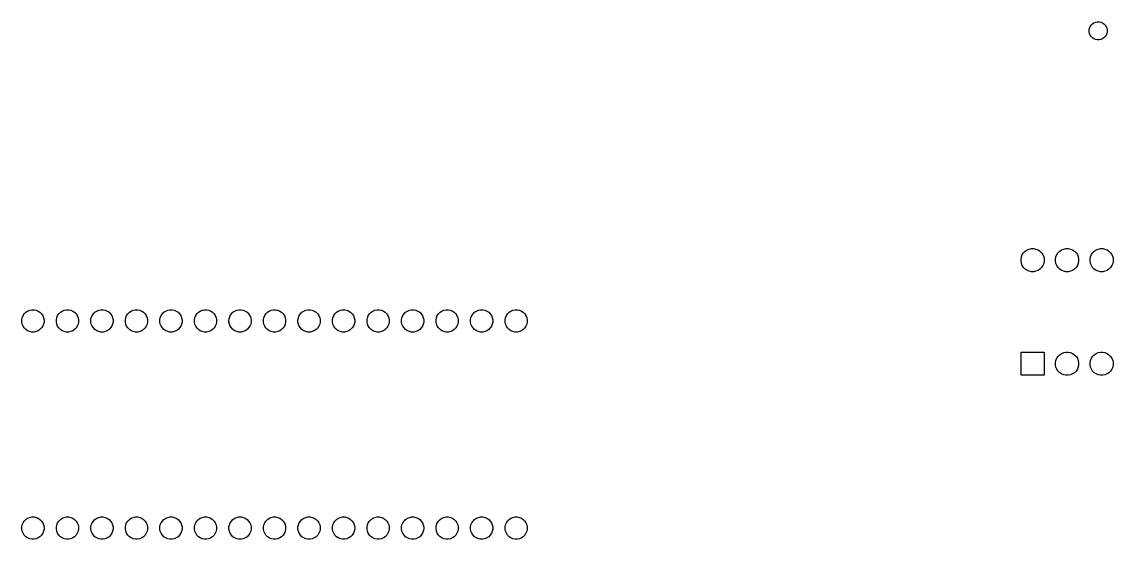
# Model space of a CAD drawing. Extents: x 2.7 to 15.4, y -7 to -2.
# Drawn here: x 2.718 to 5.88, y -6.512 to -5.014 of the extents above; entities that cross this region are included whole.
import ezdxf

# ---------------------------------------------------------------- set-up
doc = ezdxf.new("R2010")
doc.units = 0
doc.header["$MEASUREMENT"] = 0
doc.layers.add('BLACK', color=7, linetype='CONTINUOUS')

msp = doc.modelspace()

# ---------------------------------------------------------------- linework, layer by layer
at = {"layer": 'BLACK', "linetype": 'CONTINUOUS'}
for p, q in [((5.81287, -5.02758), (5.81574, -5.02329)), ((5.81574, -5.02329), (5.81939, -5.01964)), ((5.81939, -5.01964), (5.82369, -5.01677)), ((5.82369, -5.01677), (5.82846, -5.01479)), ((5.82846, -5.01479), (5.83352, -5.01379)), ((5.83352, -5.01379), (5.83868, -5.01379)), ((5.83868, -5.01379), (5.84375, -5.01479)), ((5.84375, -5.01479), (5.84852, -5.01677)), ((5.84852, -5.01677), (5.85281, -5.01964)), ((5.85281, -5.01964), (5.85646, -5.02329)), ((5.85646, -5.02329), (5.85933, -5.02758)), ((5.80989, -5.03742), (5.8109, -5.03235)), ((5.80989, -5.04258), (5.80989, -5.03742)), ((5.8109, -5.04765), (5.80989, -5.04258)), ((5.8109, -5.03235), (5.81287, -5.02758)), ((5.81287, -5.05242), (5.8109, -5.04765)), ((5.81574, -5.05671), (5.81287, -5.05242)), ((5.81939, -5.06036), (5.81574, -5.05671)), ((5.85646, -5.05671), (5.85281, -5.06036)), ((5.85933, -5.05242), (5.85646, -5.05671)), ((5.85933, -5.02758), (5.86131, -5.03235)), ((5.86131, -5.04765), (5.85933, -5.05242)), ((5.86131, -5.03235), (5.86231, -5.03742)), ((5.86231, -5.04258), (5.86131, -5.04765)), ((5.86231, -5.03742), (5.86231, -5.04258)), ((5.82369, -5.06323), (5.81939, -5.06036)), ((5.82846, -5.06521), (5.82369, -5.06323)), ((5.83352, -5.06621), (5.82846, -5.06521)), ((5.83868, -5.06621), (5.83352, -5.06621)), ((5.84375, -5.06521), (5.83868, -5.06621)), ((5.84852, -5.06323), (5.84375, -5.06521)), ((5.85281, -5.06036), (5.84852, -5.06323)), ((5.61379, -5.69423), (5.61632, -5.68813)), ((5.61632, -5.68813), (5.61998, -5.68265)), ((5.61998, -5.68265), (5.62465, -5.67798)), ((5.62465, -5.67798), (5.63013, -5.67432)), ((5.63013, -5.67432), (5.63623, -5.67179)), ((5.63623, -5.67179), (5.6427, -5.6705)), ((5.6427, -5.6705), (5.6493, -5.6705)), ((5.6493, -5.6705), (5.65577, -5.67179)), ((5.65577, -5.67179), (5.66187, -5.67432)), ((5.66187, -5.67432), (5.66735, -5.67798)), ((5.66735, -5.67798), (5.67202, -5.68265)), ((5.67202, -5.68265), (5.67568, -5.68813)), ((5.67568, -5.68813), (5.67821, -5.69423)), ((5.71379, -5.69423), (5.71632, -5.68813)), ((5.71632, -5.68813), (5.71998, -5.68265)), ((5.71998, -5.68265), (5.72465, -5.67798)), ((5.72465, -5.67798), (5.73013, -5.67432)), ((5.73013, -5.67432), (5.73623, -5.67179)), ((5.73623, -5.67179), (5.7427, -5.6705)), ((5.7427, -5.6705), (5.7493, -5.6705)), ((5.7493, -5.6705), (5.75577, -5.67179)), ((5.75577, -5.67179), (5.76187, -5.67432)), ((5.76187, -5.67432), (5.76735, -5.67798)), ((5.76735, -5.67798), (5.77202, -5.68265)), ((5.77202, -5.68265), (5.77568, -5.68813)), ((5.77568, -5.68813), (5.77821, -5.69423)), ((5.81379, -5.69423), (5.81632, -5.68813)), ((5.81632, -5.68813), (5.81998, -5.68265)), ((5.81998, -5.68265), (5.82465, -5.67798)), ((5.82465, -5.67798), (5.83013, -5.67432)), ((5.83013, -5.67432), (5.83623, -5.67179)), ((5.83623, -5.67179), (5.8427, -5.6705)), ((5.8427, -5.6705), (5.8493, -5.6705)), ((5.8493, -5.6705), (5.85577, -5.67179)), ((5.85577, -5.67179), (5.86187, -5.67432)), ((5.86187, -5.67432), (5.86735, -5.67798)), ((5.86735, -5.67798), (5.87202, -5.68265)), ((5.87202, -5.68265), (5.87568, -5.68813)), ((5.87568, -5.68813), (5.87821, -5.69423)), ((5.6125, -5.7007), (5.61379, -5.69423)), ((5.6125, -5.7073), (5.6125, -5.7007)), ((5.61379, -5.71377), (5.6125, -5.7073)), ((5.61632, -5.71987), (5.61379, -5.71377)), ((5.61998, -5.72535), (5.61632, -5.71987)), ((5.67568, -5.71987), (5.67202, -5.72535)), ((5.67821, -5.71377), (5.67568, -5.71987)), ((5.67821, -5.69423), (5.6795, -5.7007)), ((5.6795, -5.7073), (5.67821, -5.71377)), ((5.6795, -5.7007), (5.6795, -5.7073)), ((5.7125, -5.7007), (5.71379, -5.69423)), ((5.7125, -5.7073), (5.7125, -5.7007)), ((5.71379, -5.71377), (5.7125, -5.7073)), ((5.71632, -5.71987), (5.71379, -5.71377)), ((5.71998, -5.72535), (5.71632, -5.71987)), ((5.77568, -5.71987), (5.77202, -5.72535)), ((5.77821, -5.71377), (5.77568, -5.71987)), ((5.77821, -5.69423), (5.7795, -5.7007)), ((5.7795, -5.7073), (5.77821, -5.71377)), ((5.7795, -5.7007), (5.7795, -5.7073)), ((5.8125, -5.7007), (5.81379, -5.69423)), ((5.8125, -5.7073), (5.8125, -5.7007)), ((5.81379, -5.71377), (5.8125, -5.7073)), ((5.81632, -5.71987), (5.81379, -5.71377)), ((5.81998, -5.72535), (5.81632, -5.71987)), ((5.87568, -5.71987), (5.87202, -5.72535)), ((5.87821, -5.71377), (5.87568, -5.71987)), ((5.87821, -5.69423), (5.8795, -5.7007)), ((5.8795, -5.7073), (5.87821, -5.71377)), ((5.8795, -5.7007), (5.8795, -5.7073)), ((5.62465, -5.73002), (5.61998, -5.72535)), ((5.63013, -5.73368), (5.62465, -5.73002)), ((5.63623, -5.73621), (5.63013, -5.73368)), ((5.6427, -5.7375), (5.63623, -5.73621)), ((5.6493, -5.7375), (5.6427, -5.7375)), ((5.65577, -5.73621), (5.6493, -5.7375)), ((5.66187, -5.73368), (5.65577, -5.73621)), ((5.66735, -5.73002), (5.66187, -5.73368)), ((5.67202, -5.72535), (5.66735, -5.73002)), ((5.72465, -5.73002), (5.71998, -5.72535)), ((5.73013, -5.73368), (5.72465, -5.73002)), ((5.73623, -5.73621), (5.73013, -5.73368)), ((5.7427, -5.7375), (5.73623, -5.73621)), ((5.7493, -5.7375), (5.7427, -5.7375)), ((5.75577, -5.73621), (5.7493, -5.7375)), ((5.76187, -5.73368), (5.75577, -5.73621)), ((5.76735, -5.73002), (5.76187, -5.73368)), ((5.77202, -5.72535), (5.76735, -5.73002)), ((5.82465, -5.73002), (5.81998, -5.72535)), ((5.83013, -5.73368), (5.82465, -5.73002)), ((5.83623, -5.73621), (5.83013, -5.73368)), ((5.8427, -5.7375), (5.83623, -5.73621)), ((5.8493, -5.7375), (5.8427, -5.7375)), ((5.85577, -5.73621), (5.8493, -5.7375)), ((5.86187, -5.73368), (5.85577, -5.73621)), ((5.86735, -5.73002), (5.86187, -5.73368)), ((5.87202, -5.72535), (5.86735, -5.73002)), ((2.74063, -5.84912), (2.74684, -5.84788)), ((2.74684, -5.84788), (2.75316, -5.84788)), ((2.75316, -5.84788), (2.75937, -5.84912)), ((2.84063, -5.84912), (2.84684, -5.84788)), ((2.84684, -5.84788), (2.85316, -5.84788)), ((2.85316, -5.84788), (2.85937, -5.84912)), ((2.94063, -5.84912), (2.94684, -5.84788)), ((2.94684, -5.84788), (2.95316, -5.84788)), ((2.95316, -5.84788), (2.95937, -5.84912)), ((3.04063, -5.84912), (3.04684, -5.84788)), ((3.04684, -5.84788), (3.05316, -5.84788)), ((3.05316, -5.84788), (3.05937, -5.84912)), ((3.14063, -5.84912), (3.14684, -5.84788)), ((3.14684, -5.84788), (3.15316, -5.84788)), ((3.15316, -5.84788), (3.15937, -5.84912)), ((3.24063, -5.84912), (3.24684, -5.84788)), ((3.24684, -5.84788), (3.25316, -5.84788)), ((3.25316, -5.84788), (3.25937, -5.84912)), ((3.34063, -5.84912), (3.34684, -5.84788)), ((3.34684, -5.84788), (3.35316, -5.84788)), ((3.35316, -5.84788), (3.35937, -5.84912)), ((3.44063, -5.84912), (3.44684, -5.84788)), ((3.44684, -5.84788), (3.45316, -5.84788)), ((3.45316, -5.84788), (3.45937, -5.84912)), ((3.54063, -5.84912), (3.54684, -5.84788)), ((3.54684, -5.84788), (3.55316, -5.84788)), ((3.55316, -5.84788), (3.55937, -5.84912)), ((3.64063, -5.84912), (3.64684, -5.84788)), ((3.64684, -5.84788), (3.65316, -5.84788)), ((3.65316, -5.84788), (3.65937, -5.84912)), ((3.74063, -5.84912), (3.74684, -5.84788)), ((3.74684, -5.84788), (3.75316, -5.84788)), ((3.75316, -5.84788), (3.75937, -5.84912)), ((3.84063, -5.84912), (3.84684, -5.84788)), ((3.84684, -5.84788), (3.85316, -5.84788)), ((3.85316, -5.84788), (3.85937, -5.84912)), ((3.94063, -5.84912), (3.94684, -5.84788)), ((3.94684, -5.84788), (3.95316, -5.84788)), ((3.95316, -5.84788), (3.95937, -5.84912)), ((4.04063, -5.84912), (4.04684, -5.84788)), ((4.04684, -5.84788), (4.05316, -5.84788)), ((4.05316, -5.84788), (4.05937, -5.84912)), ((4.14063, -5.84912), (4.14684, -5.84788)), ((4.14684, -5.84788), (4.15316, -5.84788)), ((4.15316, -5.84788), (4.15937, -5.84912)), ((2.71788, -5.87684), (2.71912, -5.87063)), ((2.71788, -5.88316), (2.71788, -5.87684)), ((2.71912, -5.87063), (2.72154, -5.86479)), ((2.72154, -5.86479), (2.72505, -5.85953)), ((2.72505, -5.85953), (2.72953, -5.85505)), ((2.72953, -5.85505), (2.73479, -5.85154)), ((2.73479, -5.85154), (2.74063, -5.84912)), ((2.75937, -5.84912), (2.76521, -5.85154)), ((2.76521, -5.85154), (2.77047, -5.85505)), ((2.77047, -5.85505), (2.77495, -5.85953)), ((2.77495, -5.85953), (2.77846, -5.86479)), ((2.77846, -5.86479), (2.78088, -5.87063)), ((2.78088, -5.87063), (2.78212, -5.87684)), ((2.78212, -5.87684), (2.78212, -5.88316)), ((2.81788, -5.87684), (2.81912, -5.87063)), ((2.81788, -5.88316), (2.81788, -5.87684)), ((2.81912, -5.87063), (2.82154, -5.86479)), ((2.82154, -5.86479), (2.82505, -5.85953)), ((2.82505, -5.85953), (2.82953, -5.85505)), ((2.82953, -5.85505), (2.83479, -5.85154)), ((2.83479, -5.85154), (2.84063, -5.84912)), ((2.85937, -5.84912), (2.86521, -5.85154)), ((2.86521, -5.85154), (2.87047, -5.85505)), ((2.87047, -5.85505), (2.87495, -5.85953)), ((2.87495, -5.85953), (2.87846, -5.86479)), ((2.87846, -5.86479), (2.88088, -5.87063)), ((2.88088, -5.87063), (2.88212, -5.87684)), ((2.88212, -5.87684), (2.88212, -5.88316)), ((2.91788, -5.87684), (2.91912, -5.87063)), ((2.91788, -5.88316), (2.91788, -5.87684)), ((2.91912, -5.87063), (2.92154, -5.86479)), ((2.92154, -5.86479), (2.92505, -5.85953)), ((2.92505, -5.85953), (2.92953, -5.85505)), ((2.92953, -5.85505), (2.93479, -5.85154)), ((2.93479, -5.85154), (2.94063, -5.84912)), ((2.95937, -5.84912), (2.96521, -5.85154)), ((2.96521, -5.85154), (2.97047, -5.85505)), ((2.97047, -5.85505), (2.97495, -5.85953)), ((2.97495, -5.85953), (2.97846, -5.86479)), ((2.97846, -5.86479), (2.98088, -5.87063)), ((2.98088, -5.87063), (2.98212, -5.87684)), ((2.98212, -5.87684), (2.98212, -5.88316)), ((3.01788, -5.87684), (3.01912, -5.87063)), ((3.01788, -5.88316), (3.01788, -5.87684)), ((3.01912, -5.87063), (3.02154, -5.86479)), ((3.02154, -5.86479), (3.02505, -5.85953)), ((3.02505, -5.85953), (3.02953, -5.85505)), ((3.02953, -5.85505), (3.03479, -5.85154)), ((3.03479, -5.85154), (3.04063, -5.84912)), ((3.05937, -5.84912), (3.06521, -5.85154)), ((3.06521, -5.85154), (3.07047, -5.85505)), ((3.07047, -5.85505), (3.07495, -5.85953)), ((3.07495, -5.85953), (3.07846, -5.86479)), ((3.07846, -5.86479), (3.08088, -5.87063)), ((3.08088, -5.87063), (3.08212, -5.87684)), ((3.08212, -5.87684), (3.08212, -5.88316)), ((3.11788, -5.87684), (3.11912, -5.87063)), ((3.11788, -5.88316), (3.11788, -5.87684)), ((3.11912, -5.87063), (3.12154, -5.86479)), ((3.12154, -5.86479), (3.12505, -5.85953)), ((3.12505, -5.85953), (3.12953, -5.85505)), ((3.12953, -5.85505), (3.13479, -5.85154)), ((3.13479, -5.85154), (3.14063, -5.84912)), ((3.15937, -5.84912), (3.16521, -5.85154)), ((3.16521, -5.85154), (3.17047, -5.85505)), ((3.17047, -5.85505), (3.17495, -5.85953)), ((3.17495, -5.85953), (3.17846, -5.86479)), ((3.17846, -5.86479), (3.18088, -5.87063)), ((3.18088, -5.87063), (3.18212, -5.87684)), ((3.18212, -5.87684), (3.18212, -5.88316)), ((3.21788, -5.87684), (3.21912, -5.87063)), ((3.21788, -5.88316), (3.21788, -5.87684)), ((3.21912, -5.87063), (3.22154, -5.86479)), ((3.22154, -5.86479), (3.22505, -5.85953)), ((3.22505, -5.85953), (3.22953, -5.85505)), ((3.22953, -5.85505), (3.23479, -5.85154)), ((3.23479, -5.85154), (3.24063, -5.84912)), ((3.25937, -5.84912), (3.26521, -5.85154)), ((3.26521, -5.85154), (3.27047, -5.85505)), ((3.27047, -5.85505), (3.27495, -5.85953)), ((3.27495, -5.85953), (3.27846, -5.86479)), ((3.27846, -5.86479), (3.28088, -5.87063)), ((3.28088, -5.87063), (3.28212, -5.87684)), ((3.28212, -5.87684), (3.28212, -5.88316)), ((3.31788, -5.87684), (3.31912, -5.87063)), ((3.31788, -5.88316), (3.31788, -5.87684)), ((3.31912, -5.87063), (3.32154, -5.86479)), ((3.32154, -5.86479), (3.32505, -5.85953)), ((3.32505, -5.85953), (3.32953, -5.85505)), ((3.32953, -5.85505), (3.33479, -5.85154)), ((3.33479, -5.85154), (3.34063, -5.84912)), ((3.35937, -5.84912), (3.36521, -5.85154)), ((3.36521, -5.85154), (3.37047, -5.85505)), ((3.37047, -5.85505), (3.37495, -5.85953)), ((3.37495, -5.85953), (3.37846, -5.86479)), ((3.37846, -5.86479), (3.38088, -5.87063)), ((3.38088, -5.87063), (3.38212, -5.87684)), ((3.38212, -5.87684), (3.38212, -5.88316)), ((3.41788, -5.87684), (3.41912, -5.87063)), ((3.41788, -5.88316), (3.41788, -5.87684)), ((3.41912, -5.87063), (3.42154, -5.86479)), ((3.42154, -5.86479), (3.42505, -5.85953)), ((3.42505, -5.85953), (3.42953, -5.85505)), ((3.42953, -5.85505), (3.43479, -5.85154)), ((3.43479, -5.85154), (3.44063, -5.84912)), ((3.45937, -5.84912), (3.46521, -5.85154)), ((3.46521, -5.85154), (3.47047, -5.85505)), ((3.47047, -5.85505), (3.47495, -5.85953)), ((3.47495, -5.85953), (3.47846, -5.86479)), ((3.47846, -5.86479), (3.48088, -5.87063)), ((3.48088, -5.87063), (3.48212, -5.87684)), ((3.48212, -5.87684), (3.48212, -5.88316)), ((3.51788, -5.87684), (3.51912, -5.87063)), ((3.51788, -5.88316), (3.51788, -5.87684)), ((3.51912, -5.87063), (3.52154, -5.86479)), ((3.52154, -5.86479), (3.52505, -5.85953)), ((3.52505, -5.85953), (3.52953, -5.85505)), ((3.52953, -5.85505), (3.53479, -5.85154)), ((3.53479, -5.85154), (3.54063, -5.84912)), ((3.55937, -5.84912), (3.56521, -5.85154)), ((3.56521, -5.85154), (3.57047, -5.85505)), ((3.57047, -5.85505), (3.57495, -5.85953)), ((3.57495, -5.85953), (3.57846, -5.86479)), ((3.57846, -5.86479), (3.58088, -5.87063)), ((3.58088, -5.87063), (3.58212, -5.87684)), ((3.58212, -5.87684), (3.58212, -5.88316)), ((3.61788, -5.87684), (3.61912, -5.87063)), ((3.61788, -5.88316), (3.61788, -5.87684)), ((3.61912, -5.87063), (3.62154, -5.86479)), ((3.62154, -5.86479), (3.62505, -5.85953)), ((3.62505, -5.85953), (3.62953, -5.85505)), ((3.62953, -5.85505), (3.63479, -5.85154)), ((3.63479, -5.85154), (3.64063, -5.84912)), ((3.65937, -5.84912), (3.66521, -5.85154)), ((3.66521, -5.85154), (3.67047, -5.85505)), ((3.67047, -5.85505), (3.67495, -5.85953)), ((3.67495, -5.85953), (3.67846, -5.86479)), ((3.67846, -5.86479), (3.68088, -5.87063)), ((3.68088, -5.87063), (3.68212, -5.87684)), ((3.68212, -5.87684), (3.68212, -5.88316)), ((3.71788, -5.87684), (3.71912, -5.87063)), ((3.71788, -5.88316), (3.71788, -5.87684)), ((3.71912, -5.87063), (3.72154, -5.86479)), ((3.72154, -5.86479), (3.72505, -5.85953)), ((3.72505, -5.85953), (3.72953, -5.85505)), ((3.72953, -5.85505), (3.73479, -5.85154)), ((3.73479, -5.85154), (3.74063, -5.84912)), ((3.75937, -5.84912), (3.76521, -5.85154)), ((3.76521, -5.85154), (3.77047, -5.85505)), ((3.77047, -5.85505), (3.77495, -5.85953)), ((3.77495, -5.85953), (3.77846, -5.86479)), ((3.77846, -5.86479), (3.78088, -5.87063)), ((3.78088, -5.87063), (3.78212, -5.87684)), ((3.78212, -5.87684), (3.78212, -5.88316)), ((3.81788, -5.87684), (3.81912, -5.87063)), ((3.81788, -5.88316), (3.81788, -5.87684)), ((3.81912, -5.87063), (3.82154, -5.86479)), ((3.82154, -5.86479), (3.82505, -5.85953)), ((3.82505, -5.85953), (3.82953, -5.85505)), ((3.82953, -5.85505), (3.83479, -5.85154)), ((3.83479, -5.85154), (3.84063, -5.84912)), ((3.85937, -5.84912), (3.86521, -5.85154)), ((3.86521, -5.85154), (3.87047, -5.85505)), ((3.87047, -5.85505), (3.87495, -5.85953)), ((3.87495, -5.85953), (3.87846, -5.86479)), ((3.87846, -5.86479), (3.88088, -5.87063)), ((3.88088, -5.87063), (3.88212, -5.87684)), ((3.88212, -5.87684), (3.88212, -5.88316)), ((3.91788, -5.87684), (3.91912, -5.87063)), ((3.91788, -5.88316), (3.91788, -5.87684)), ((3.91912, -5.87063), (3.92154, -5.86479)), ((3.92154, -5.86479), (3.92505, -5.85953)), ((3.92505, -5.85953), (3.92953, -5.85505)), ((3.92953, -5.85505), (3.93479, -5.85154)), ((3.93479, -5.85154), (3.94063, -5.84912)), ((3.95937, -5.84912), (3.96521, -5.85154)), ((3.96521, -5.85154), (3.97047, -5.85505)), ((3.97047, -5.85505), (3.97495, -5.85953)), ((3.97495, -5.85953), (3.97846, -5.86479)), ((3.97846, -5.86479), (3.98088, -5.87063)), ((3.98088, -5.87063), (3.98212, -5.87684)), ((3.98212, -5.87684), (3.98212, -5.88316)), ((4.01788, -5.87684), (4.01912, -5.87063)), ((4.01788, -5.88316), (4.01788, -5.87684)), ((4.01912, -5.87063), (4.02154, -5.86479)), ((4.02154, -5.86479), (4.02505, -5.85953)), ((4.02505, -5.85953), (4.02953, -5.85505)), ((4.02953, -5.85505), (4.03479, -5.85154)), ((4.03479, -5.85154), (4.04063, -5.84912)), ((4.05937, -5.84912), (4.06521, -5.85154)), ((4.06521, -5.85154), (4.07047, -5.85505)), ((4.07047, -5.85505), (4.07495, -5.85953)), ((4.07495, -5.85953), (4.07846, -5.86479)), ((4.07846, -5.86479), (4.08088, -5.87063)), ((4.08088, -5.87063), (4.08212, -5.87684)), ((4.08212, -5.87684), (4.08212, -5.88316)), ((4.11788, -5.87684), (4.11912, -5.87063)), ((4.11788, -5.88316), (4.11788, -5.87684)), ((4.11912, -5.87063), (4.12154, -5.86479)), ((4.12154, -5.86479), (4.12505, -5.85953)), ((4.12505, -5.85953), (4.12953, -5.85505)), ((4.12953, -5.85505), (4.13479, -5.85154)), ((4.13479, -5.85154), (4.14063, -5.84912)), ((4.15937, -5.84912), (4.16521, -5.85154)), ((4.16521, -5.85154), (4.17047, -5.85505)), ((4.17047, -5.85505), (4.17495, -5.85953)), ((4.17495, -5.85953), (4.17846, -5.86479)), ((4.17846, -5.86479), (4.18088, -5.87063)), ((4.18088, -5.87063), (4.18212, -5.87684)), ((4.18212, -5.87684), (4.18212, -5.88316)), ((2.71912, -5.88937), (2.71788, -5.88316)), ((2.72154, -5.89521), (2.71912, -5.88937)), ((2.72505, -5.90047), (2.72154, -5.89521)), ((2.72953, -5.90495), (2.72505, -5.90047)), ((2.73479, -5.90846), (2.72953, -5.90495)), ((2.74063, -5.91088), (2.73479, -5.90846)), ((2.74684, -5.91212), (2.74063, -5.91088)), ((2.75316, -5.91212), (2.74684, -5.91212)), ((2.75937, -5.91088), (2.75316, -5.91212)), ((2.76521, -5.90846), (2.75937, -5.91088)), ((2.77047, -5.90495), (2.76521, -5.90846)), ((2.77495, -5.90047), (2.77047, -5.90495)), ((2.77846, -5.89521), (2.77495, -5.90047)), ((2.78088, -5.88937), (2.77846, -5.89521)), ((2.78212, -5.88316), (2.78088, -5.88937)), ((2.81912, -5.88937), (2.81788, -5.88316)), ((2.82154, -5.89521), (2.81912, -5.88937)), ((2.82505, -5.90047), (2.82154, -5.89521)), ((2.82953, -5.90495), (2.82505, -5.90047)), ((2.83479, -5.90846), (2.82953, -5.90495)), ((2.84063, -5.91088), (2.83479, -5.90846)), ((2.84684, -5.91212), (2.84063, -5.91088)), ((2.85316, -5.91212), (2.84684, -5.91212)), ((2.85937, -5.91088), (2.85316, -5.91212)), ((2.86521, -5.90846), (2.85937, -5.91088)), ((2.87047, -5.90495), (2.86521, -5.90846)), ((2.87495, -5.90047), (2.87047, -5.90495)), ((2.87846, -5.89521), (2.87495, -5.90047)), ((2.88088, -5.88937), (2.87846, -5.89521)), ((2.88212, -5.88316), (2.88088, -5.88937)), ((2.91912, -5.88937), (2.91788, -5.88316)), ((2.92154, -5.89521), (2.91912, -5.88937)), ((2.92505, -5.90047), (2.92154, -5.89521)), ((2.92953, -5.90495), (2.92505, -5.90047)), ((2.93479, -5.90846), (2.92953, -5.90495)), ((2.94063, -5.91088), (2.93479, -5.90846)), ((2.94684, -5.91212), (2.94063, -5.91088)), ((2.95316, -5.91212), (2.94684, -5.91212)), ((2.95937, -5.91088), (2.95316, -5.91212)), ((2.96521, -5.90846), (2.95937, -5.91088)), ((2.97047, -5.90495), (2.96521, -5.90846)), ((2.97495, -5.90047), (2.97047, -5.90495)), ((2.97846, -5.89521), (2.97495, -5.90047)), ((2.98088, -5.88937), (2.97846, -5.89521)), ((2.98212, -5.88316), (2.98088, -5.88937)), ((3.01912, -5.88937), (3.01788, -5.88316)), ((3.02154, -5.89521), (3.01912, -5.88937)), ((3.02505, -5.90047), (3.02154, -5.89521)), ((3.02953, -5.90495), (3.02505, -5.90047)), ((3.03479, -5.90846), (3.02953, -5.90495)), ((3.04063, -5.91088), (3.03479, -5.90846)), ((3.04684, -5.91212), (3.04063, -5.91088)), ((3.05316, -5.91212), (3.04684, -5.91212)), ((3.05937, -5.91088), (3.05316, -5.91212)), ((3.06521, -5.90846), (3.05937, -5.91088)), ((3.07047, -5.90495), (3.06521, -5.90846)), ((3.07495, -5.90047), (3.07047, -5.90495)), ((3.07846, -5.89521), (3.07495, -5.90047)), ((3.08088, -5.88937), (3.07846, -5.89521)), ((3.08212, -5.88316), (3.08088, -5.88937)), ((3.11912, -5.88937), (3.11788, -5.88316)), ((3.12154, -5.89521), (3.11912, -5.88937)), ((3.12505, -5.90047), (3.12154, -5.89521)), ((3.12953, -5.90495), (3.12505, -5.90047)), ((3.13479, -5.90846), (3.12953, -5.90495)), ((3.14063, -5.91088), (3.13479, -5.90846)), ((3.14684, -5.91212), (3.14063, -5.91088)), ((3.15316, -5.91212), (3.14684, -5.91212)), ((3.15937, -5.91088), (3.15316, -5.91212)), ((3.16521, -5.90846), (3.15937, -5.91088)), ((3.17047, -5.90495), (3.16521, -5.90846)), ((3.17495, -5.90047), (3.17047, -5.90495)), ((3.17846, -5.89521), (3.17495, -5.90047)), ((3.18088, -5.88937), (3.17846, -5.89521)), ((3.18212, -5.88316), (3.18088, -5.88937)), ((3.21912, -5.88937), (3.21788, -5.88316)), ((3.22154, -5.89521), (3.21912, -5.88937)), ((3.22505, -5.90047), (3.22154, -5.89521)), ((3.22953, -5.90495), (3.22505, -5.90047)), ((3.23479, -5.90846), (3.22953, -5.90495)), ((3.24063, -5.91088), (3.23479, -5.90846)), ((3.24684, -5.91212), (3.24063, -5.91088)), ((3.25316, -5.91212), (3.24684, -5.91212)), ((3.25937, -5.91088), (3.25316, -5.91212)), ((3.26521, -5.90846), (3.25937, -5.91088)), ((3.27047, -5.90495), (3.26521, -5.90846)), ((3.27495, -5.90047), (3.27047, -5.90495)), ((3.27846, -5.89521), (3.27495, -5.90047)), ((3.28088, -5.88937), (3.27846, -5.89521)), ((3.28212, -5.88316), (3.28088, -5.88937)), ((3.31912, -5.88937), (3.31788, -5.88316)), ((3.32154, -5.89521), (3.31912, -5.88937)), ((3.32505, -5.90047), (3.32154, -5.89521)), ((3.32953, -5.90495), (3.32505, -5.90047)), ((3.33479, -5.90846), (3.32953, -5.90495)), ((3.34063, -5.91088), (3.33479, -5.90846)), ((3.34684, -5.91212), (3.34063, -5.91088)), ((3.35316, -5.91212), (3.34684, -5.91212)), ((3.35937, -5.91088), (3.35316, -5.91212)), ((3.36521, -5.90846), (3.35937, -5.91088)), ((3.37047, -5.90495), (3.36521, -5.90846)), ((3.37495, -5.90047), (3.37047, -5.90495)), ((3.37846, -5.89521), (3.37495, -5.90047)), ((3.38088, -5.88937), (3.37846, -5.89521)), ((3.38212, -5.88316), (3.38088, -5.88937)), ((3.41912, -5.88937), (3.41788, -5.88316)), ((3.42154, -5.89521), (3.41912, -5.88937)), ((3.42505, -5.90047), (3.42154, -5.89521)), ((3.42953, -5.90495), (3.42505, -5.90047)), ((3.43479, -5.90846), (3.42953, -5.90495)), ((3.44063, -5.91088), (3.43479, -5.90846)), ((3.44684, -5.91212), (3.44063, -5.91088)), ((3.45316, -5.91212), (3.44684, -5.91212)), ((3.45937, -5.91088), (3.45316, -5.91212)), ((3.46521, -5.90846), (3.45937, -5.91088)), ((3.47047, -5.90495), (3.46521, -5.90846)), ((3.47495, -5.90047), (3.47047, -5.90495)), ((3.47846, -5.89521), (3.47495, -5.90047)), ((3.48088, -5.88937), (3.47846, -5.89521)), ((3.48212, -5.88316), (3.48088, -5.88937)), ((3.51912, -5.88937), (3.51788, -5.88316)), ((3.52154, -5.89521), (3.51912, -5.88937)), ((3.52505, -5.90047), (3.52154, -5.89521)), ((3.52953, -5.90495), (3.52505, -5.90047)), ((3.53479, -5.90846), (3.52953, -5.90495)), ((3.54063, -5.91088), (3.53479, -5.90846)), ((3.54684, -5.91212), (3.54063, -5.91088)), ((3.55316, -5.91212), (3.54684, -5.91212)), ((3.55937, -5.91088), (3.55316, -5.91212)), ((3.56521, -5.90846), (3.55937, -5.91088)), ((3.57047, -5.90495), (3.56521, -5.90846)), ((3.57495, -5.90047), (3.57047, -5.90495)), ((3.57846, -5.89521), (3.57495, -5.90047)), ((3.58088, -5.88937), (3.57846, -5.89521)), ((3.58212, -5.88316), (3.58088, -5.88937)), ((3.61912, -5.88937), (3.61788, -5.88316)), ((3.62154, -5.89521), (3.61912, -5.88937)), ((3.62505, -5.90047), (3.62154, -5.89521)), ((3.62953, -5.90495), (3.62505, -5.90047)), ((3.63479, -5.90846), (3.62953, -5.90495)), ((3.64063, -5.91088), (3.63479, -5.90846)), ((3.64684, -5.91212), (3.64063, -5.91088)), ((3.65316, -5.91212), (3.64684, -5.91212)), ((3.65937, -5.91088), (3.65316, -5.91212)), ((3.66521, -5.90846), (3.65937, -5.91088)), ((3.67047, -5.90495), (3.66521, -5.90846)), ((3.67495, -5.90047), (3.67047, -5.90495)), ((3.67846, -5.89521), (3.67495, -5.90047)), ((3.68088, -5.88937), (3.67846, -5.89521)), ((3.68212, -5.88316), (3.68088, -5.88937)), ((3.71912, -5.88937), (3.71788, -5.88316)), ((3.72154, -5.89521), (3.71912, -5.88937)), ((3.72505, -5.90047), (3.72154, -5.89521)), ((3.72953, -5.90495), (3.72505, -5.90047)), ((3.73479, -5.90846), (3.72953, -5.90495)), ((3.74063, -5.91088), (3.73479, -5.90846)), ((3.74684, -5.91212), (3.74063, -5.91088)), ((3.75316, -5.91212), (3.74684, -5.91212)), ((3.75937, -5.91088), (3.75316, -5.91212)), ((3.76521, -5.90846), (3.75937, -5.91088)), ((3.77047, -5.90495), (3.76521, -5.90846)), ((3.77495, -5.90047), (3.77047, -5.90495)), ((3.77846, -5.89521), (3.77495, -5.90047)), ((3.78088, -5.88937), (3.77846, -5.89521)), ((3.78212, -5.88316), (3.78088, -5.88937)), ((3.81912, -5.88937), (3.81788, -5.88316)), ((3.82154, -5.89521), (3.81912, -5.88937)), ((3.82505, -5.90047), (3.82154, -5.89521)), ((3.82953, -5.90495), (3.82505, -5.90047)), ((3.83479, -5.90846), (3.82953, -5.90495)), ((3.84063, -5.91088), (3.83479, -5.90846)), ((3.84684, -5.91212), (3.84063, -5.91088)), ((3.85316, -5.91212), (3.84684, -5.91212)), ((3.85937, -5.91088), (3.85316, -5.91212)), ((3.86521, -5.90846), (3.85937, -5.91088)), ((3.87047, -5.90495), (3.86521, -5.90846)), ((3.87495, -5.90047), (3.87047, -5.90495)), ((3.87846, -5.89521), (3.87495, -5.90047)), ((3.88088, -5.88937), (3.87846, -5.89521)), ((3.88212, -5.88316), (3.88088, -5.88937)), ((3.91912, -5.88937), (3.91788, -5.88316)), ((3.92154, -5.89521), (3.91912, -5.88937)), ((3.92505, -5.90047), (3.92154, -5.89521)), ((3.92953, -5.90495), (3.92505, -5.90047)), ((3.93479, -5.90846), (3.92953, -5.90495)), ((3.94063, -5.91088), (3.93479, -5.90846)), ((3.94684, -5.91212), (3.94063, -5.91088)), ((3.95316, -5.91212), (3.94684, -5.91212)), ((3.95937, -5.91088), (3.95316, -5.91212)), ((3.96521, -5.90846), (3.95937, -5.91088)), ((3.97047, -5.90495), (3.96521, -5.90846)), ((3.97495, -5.90047), (3.97047, -5.90495)), ((3.97846, -5.89521), (3.97495, -5.90047)), ((3.98088, -5.88937), (3.97846, -5.89521)), ((3.98212, -5.88316), (3.98088, -5.88937)), ((4.01912, -5.88937), (4.01788, -5.88316)), ((4.02154, -5.89521), (4.01912, -5.88937)), ((4.02505, -5.90047), (4.02154, -5.89521)), ((4.02953, -5.90495), (4.02505, -5.90047)), ((4.03479, -5.90846), (4.02953, -5.90495)), ((4.04063, -5.91088), (4.03479, -5.90846)), ((4.04684, -5.91212), (4.04063, -5.91088)), ((4.05316, -5.91212), (4.04684, -5.91212)), ((4.05937, -5.91088), (4.05316, -5.91212)), ((4.06521, -5.90846), (4.05937, -5.91088)), ((4.07047, -5.90495), (4.06521, -5.90846)), ((4.07495, -5.90047), (4.07047, -5.90495)), ((4.07846, -5.89521), (4.07495, -5.90047)), ((4.08088, -5.88937), (4.07846, -5.89521)), ((4.08212, -5.88316), (4.08088, -5.88937)), ((4.11912, -5.88937), (4.11788, -5.88316)), ((4.12154, -5.89521), (4.11912, -5.88937)), ((4.12505, -5.90047), (4.12154, -5.89521)), ((4.12953, -5.90495), (4.12505, -5.90047)), ((4.13479, -5.90846), (4.12953, -5.90495)), ((4.14063, -5.91088), (4.13479, -5.90846)), ((4.14684, -5.91212), (4.14063, -5.91088)), ((4.15316, -5.91212), (4.14684, -5.91212)), ((4.15937, -5.91088), (4.15316, -5.91212)), ((4.16521, -5.90846), (4.15937, -5.91088)), ((4.17047, -5.90495), (4.16521, -5.90846)), ((4.17495, -5.90047), (4.17047, -5.90495)), ((4.17846, -5.89521), (4.17495, -5.90047)), ((4.18088, -5.88937), (4.17846, -5.89521)), ((4.18212, -5.88316), (4.18088, -5.88937)), ((5.6125, -6.0375), (5.6125, -5.9705)), ((5.6125, -5.9705), (5.6795, -5.9705)), ((5.6795, -5.9705), (5.6795, -6.0375)), ((5.72465, -5.97798), (5.73013, -5.97432)), ((5.73013, -5.97432), (5.73623, -5.97179)), ((5.73623, -5.97179), (5.7427, -5.9705)), ((5.7427, -5.9705), (5.7493, -5.9705)), ((5.7493, -5.9705), (5.75577, -5.97179)), ((5.75577, -5.97179), (5.76187, -5.97432)), ((5.76187, -5.97432), (5.76735, -5.97798)), ((5.82465, -5.97798), (5.83013, -5.97432)), ((5.83013, -5.97432), (5.83623, -5.97179)), ((5.83623, -5.97179), (5.8427, -5.9705)), ((5.8427, -5.9705), (5.8493, -5.9705)), ((5.8493, -5.9705), (5.85577, -5.97179)), ((5.85577, -5.97179), (5.86187, -5.97432)), ((5.86187, -5.97432), (5.86735, -5.97798)), ((5.7125, -6.0007), (5.71379, -5.99423)), ((5.7125, -6.0073), (5.7125, -6.0007)), ((5.71379, -5.99423), (5.71632, -5.98813)), ((5.71632, -5.98813), (5.71998, -5.98265)), ((5.71998, -5.98265), (5.72465, -5.97798)), ((5.76735, -5.97798), (5.77202, -5.98265)), ((5.77202, -5.98265), (5.77568, -5.98813)), ((5.77568, -5.98813), (5.77821, -5.99423)), ((5.77821, -5.99423), (5.7795, -6.0007)), ((5.7795, -6.0007), (5.7795, -6.0073)), ((5.8125, -6.0007), (5.81379, -5.99423)), ((5.8125, -6.0073), (5.8125, -6.0007)), ((5.81379, -5.99423), (5.81632, -5.98813)), ((5.81632, -5.98813), (5.81998, -5.98265)), ((5.81998, -5.98265), (5.82465, -5.97798)), ((5.86735, -5.97798), (5.87202, -5.98265)), ((5.87202, -5.98265), (5.87568, -5.98813)), ((5.87568, -5.98813), (5.87821, -5.99423)), ((5.87821, -5.99423), (5.8795, -6.0007)), ((5.8795, -6.0007), (5.8795, -6.0073)), ((5.6795, -6.0375), (5.6125, -6.0375)), ((5.71379, -6.01377), (5.7125, -6.0073)), ((5.71632, -6.01987), (5.71379, -6.01377)), ((5.71998, -6.02535), (5.71632, -6.01987)), ((5.72465, -6.03002), (5.71998, -6.02535)), ((5.73013, -6.03368), (5.72465, -6.03002)), ((5.73623, -6.03621), (5.73013, -6.03368)), ((5.7427, -6.0375), (5.73623, -6.03621)), ((5.7493, -6.0375), (5.7427, -6.0375)), ((5.75577, -6.03621), (5.7493, -6.0375)), ((5.76187, -6.03368), (5.75577, -6.03621)), ((5.76735, -6.03002), (5.76187, -6.03368)), ((5.77202, -6.02535), (5.76735, -6.03002)), ((5.77568, -6.01987), (5.77202, -6.02535)), ((5.77821, -6.01377), (5.77568, -6.01987)), ((5.7795, -6.0073), (5.77821, -6.01377)), ((5.81379, -6.01377), (5.8125, -6.0073)), ((5.81632, -6.01987), (5.81379, -6.01377)), ((5.81998, -6.02535), (5.81632, -6.01987)), ((5.82465, -6.03002), (5.81998, -6.02535)), ((5.83013, -6.03368), (5.82465, -6.03002)), ((5.83623, -6.03621), (5.83013, -6.03368)), ((5.8427, -6.0375), (5.83623, -6.03621)), ((5.8493, -6.0375), (5.8427, -6.0375)), ((5.85577, -6.03621), (5.8493, -6.0375)), ((5.86187, -6.03368), (5.85577, -6.03621)), ((5.86735, -6.03002), (5.86187, -6.03368)), ((5.87202, -6.02535), (5.86735, -6.03002)), ((5.87568, -6.01987), (5.87202, -6.02535)), ((5.87821, -6.01377), (5.87568, -6.01987)), ((5.8795, -6.0073), (5.87821, -6.01377)), ((2.73479, -6.45154), (2.74063, -6.44912)), ((2.74063, -6.44912), (2.74684, -6.44788)), ((2.74684, -6.44788), (2.75316, -6.44788)), ((2.75316, -6.44788), (2.75937, -6.44912)), ((2.75937, -6.44912), (2.76521, -6.45154)), ((2.83479, -6.45154), (2.84063, -6.44912)), ((2.84063, -6.44912), (2.84684, -6.44788)), ((2.84684, -6.44788), (2.85316, -6.44788)), ((2.85316, -6.44788), (2.85937, -6.44912)), ((2.85937, -6.44912), (2.86521, -6.45154)), ((2.93479, -6.45154), (2.94063, -6.44912)), ((2.94063, -6.44912), (2.94684, -6.44788)), ((2.94684, -6.44788), (2.95316, -6.44788)), ((2.95316, -6.44788), (2.95937, -6.44912)), ((2.95937, -6.44912), (2.96521, -6.45154)), ((3.03479, -6.45154), (3.04063, -6.44912)), ((3.04063, -6.44912), (3.04684, -6.44788)), ((3.04684, -6.44788), (3.05316, -6.44788)), ((3.05316, -6.44788), (3.05937, -6.44912)), ((3.05937, -6.44912), (3.06521, -6.45154)), ((3.13479, -6.45154), (3.14063, -6.44912)), ((3.14063, -6.44912), (3.14684, -6.44788)), ((3.14684, -6.44788), (3.15316, -6.44788)), ((3.15316, -6.44788), (3.15937, -6.44912)), ((3.15937, -6.44912), (3.16521, -6.45154)), ((3.23479, -6.45154), (3.24063, -6.44912)), ((3.24063, -6.44912), (3.24684, -6.44788)), ((3.24684, -6.44788), (3.25316, -6.44788)), ((3.25316, -6.44788), (3.25937, -6.44912)), ((3.25937, -6.44912), (3.26521, -6.45154)), ((3.33479, -6.45154), (3.34063, -6.44912)), ((3.34063, -6.44912), (3.34684, -6.44788)), ((3.34684, -6.44788), (3.35316, -6.44788)), ((3.35316, -6.44788), (3.35937, -6.44912)), ((3.35937, -6.44912), (3.36521, -6.45154)), ((3.43479, -6.45154), (3.44063, -6.44912)), ((3.44063, -6.44912), (3.44684, -6.44788)), ((3.44684, -6.44788), (3.45316, -6.44788)), ((3.45316, -6.44788), (3.45937, -6.44912)), ((3.45937, -6.44912), (3.46521, -6.45154)), ((3.53479, -6.45154), (3.54063, -6.44912)), ((3.54063, -6.44912), (3.54684, -6.44788)), ((3.54684, -6.44788), (3.55316, -6.44788)), ((3.55316, -6.44788), (3.55937, -6.44912)), ((3.55937, -6.44912), (3.56521, -6.45154)), ((3.63479, -6.45154), (3.64063, -6.44912)), ((3.64063, -6.44912), (3.64684, -6.44788)), ((3.64684, -6.44788), (3.65316, -6.44788)), ((3.65316, -6.44788), (3.65937, -6.44912)), ((3.65937, -6.44912), (3.66521, -6.45154)), ((3.73479, -6.45154), (3.74063, -6.44912)), ((3.74063, -6.44912), (3.74684, -6.44788)), ((3.74684, -6.44788), (3.75316, -6.44788)), ((3.75316, -6.44788), (3.75937, -6.44912)), ((3.75937, -6.44912), (3.76521, -6.45154)), ((3.83479, -6.45154), (3.84063, -6.44912)), ((3.84063, -6.44912), (3.84684, -6.44788)), ((3.84684, -6.44788), (3.85316, -6.44788)), ((3.85316, -6.44788), (3.85937, -6.44912)), ((3.85937, -6.44912), (3.86521, -6.45154)), ((3.93479, -6.45154), (3.94063, -6.44912)), ((3.94063, -6.44912), (3.94684, -6.44788)), ((3.94684, -6.44788), (3.95316, -6.44788)), ((3.95316, -6.44788), (3.95937, -6.44912)), ((3.95937, -6.44912), (3.96521, -6.45154)), ((4.03479, -6.45154), (4.04063, -6.44912)), ((4.04063, -6.44912), (4.04684, -6.44788)), ((4.04684, -6.44788), (4.05316, -6.44788)), ((4.05316, -6.44788), (4.05937, -6.44912)), ((4.05937, -6.44912), (4.06521, -6.45154)), ((4.13479, -6.45154), (4.14063, -6.44912)), ((4.14063, -6.44912), (4.14684, -6.44788)), ((4.14684, -6.44788), (4.15316, -6.44788)), ((4.15316, -6.44788), (4.15937, -6.44912)), ((4.15937, -6.44912), (4.16521, -6.45154)), ((2.71788, -6.47684), (2.71912, -6.47063)), ((2.71788, -6.48316), (2.71788, -6.47684)), ((2.71912, -6.47063), (2.72154, -6.46479)), ((2.72154, -6.46479), (2.72505, -6.45953)), ((2.72505, -6.45953), (2.72953, -6.45505)), ((2.72953, -6.45505), (2.73479, -6.45154)), ((2.76521, -6.45154), (2.77047, -6.45505)), ((2.77047, -6.45505), (2.77495, -6.45953)), ((2.77495, -6.45953), (2.77846, -6.46479)), ((2.77846, -6.46479), (2.78088, -6.47063)), ((2.78088, -6.47063), (2.78212, -6.47684)), ((2.78212, -6.47684), (2.78212, -6.48316)), ((2.81788, -6.47684), (2.81912, -6.47063)), ((2.81788, -6.48316), (2.81788, -6.47684)), ((2.81912, -6.47063), (2.82154, -6.46479)), ((2.82154, -6.46479), (2.82505, -6.45953)), ((2.82505, -6.45953), (2.82953, -6.45505)), ((2.82953, -6.45505), (2.83479, -6.45154)), ((2.86521, -6.45154), (2.87047, -6.45505)), ((2.87047, -6.45505), (2.87495, -6.45953)), ((2.87495, -6.45953), (2.87846, -6.46479)), ((2.87846, -6.46479), (2.88088, -6.47063)), ((2.88088, -6.47063), (2.88212, -6.47684)), ((2.88212, -6.47684), (2.88212, -6.48316)), ((2.91788, -6.47684), (2.91912, -6.47063)), ((2.91788, -6.48316), (2.91788, -6.47684)), ((2.91912, -6.47063), (2.92154, -6.46479)), ((2.92154, -6.46479), (2.92505, -6.45953)), ((2.92505, -6.45953), (2.92953, -6.45505)), ((2.92953, -6.45505), (2.93479, -6.45154)), ((2.96521, -6.45154), (2.97047, -6.45505)), ((2.97047, -6.45505), (2.97495, -6.45953)), ((2.97495, -6.45953), (2.97846, -6.46479)), ((2.97846, -6.46479), (2.98088, -6.47063)), ((2.98088, -6.47063), (2.98212, -6.47684)), ((2.98212, -6.47684), (2.98212, -6.48316)), ((3.01788, -6.47684), (3.01912, -6.47063)), ((3.01788, -6.48316), (3.01788, -6.47684)), ((3.01912, -6.47063), (3.02154, -6.46479)), ((3.02154, -6.46479), (3.02505, -6.45953)), ((3.02505, -6.45953), (3.02953, -6.45505)), ((3.02953, -6.45505), (3.03479, -6.45154)), ((3.06521, -6.45154), (3.07047, -6.45505)), ((3.07047, -6.45505), (3.07495, -6.45953)), ((3.07495, -6.45953), (3.07846, -6.46479)), ((3.07846, -6.46479), (3.08088, -6.47063)), ((3.08088, -6.47063), (3.08212, -6.47684)), ((3.08212, -6.47684), (3.08212, -6.48316)), ((3.11788, -6.47684), (3.11912, -6.47063)), ((3.11788, -6.48316), (3.11788, -6.47684)), ((3.11912, -6.47063), (3.12154, -6.46479)), ((3.12154, -6.46479), (3.12505, -6.45953)), ((3.12505, -6.45953), (3.12953, -6.45505)), ((3.12953, -6.45505), (3.13479, -6.45154)), ((3.16521, -6.45154), (3.17047, -6.45505)), ((3.17047, -6.45505), (3.17495, -6.45953)), ((3.17495, -6.45953), (3.17846, -6.46479)), ((3.17846, -6.46479), (3.18088, -6.47063)), ((3.18088, -6.47063), (3.18212, -6.47684)), ((3.18212, -6.47684), (3.18212, -6.48316)), ((3.21788, -6.47684), (3.21912, -6.47063)), ((3.21788, -6.48316), (3.21788, -6.47684)), ((3.21912, -6.47063), (3.22154, -6.46479)), ((3.22154, -6.46479), (3.22505, -6.45953)), ((3.22505, -6.45953), (3.22953, -6.45505)), ((3.22953, -6.45505), (3.23479, -6.45154)), ((3.26521, -6.45154), (3.27047, -6.45505)), ((3.27047, -6.45505), (3.27495, -6.45953)), ((3.27495, -6.45953), (3.27846, -6.46479)), ((3.27846, -6.46479), (3.28088, -6.47063)), ((3.28088, -6.47063), (3.28212, -6.47684)), ((3.28212, -6.47684), (3.28212, -6.48316)), ((3.31788, -6.47684), (3.31912, -6.47063)), ((3.31788, -6.48316), (3.31788, -6.47684)), ((3.31912, -6.47063), (3.32154, -6.46479)), ((3.32154, -6.46479), (3.32505, -6.45953)), ((3.32505, -6.45953), (3.32953, -6.45505)), ((3.32953, -6.45505), (3.33479, -6.45154)), ((3.36521, -6.45154), (3.37047, -6.45505)), ((3.37047, -6.45505), (3.37495, -6.45953)), ((3.37495, -6.45953), (3.37846, -6.46479)), ((3.37846, -6.46479), (3.38088, -6.47063)), ((3.38088, -6.47063), (3.38212, -6.47684)), ((3.38212, -6.47684), (3.38212, -6.48316)), ((3.41788, -6.47684), (3.41912, -6.47063)), ((3.41788, -6.48316), (3.41788, -6.47684)), ((3.41912, -6.47063), (3.42154, -6.46479)), ((3.42154, -6.46479), (3.42505, -6.45953)), ((3.42505, -6.45953), (3.42953, -6.45505)), ((3.42953, -6.45505), (3.43479, -6.45154)), ((3.46521, -6.45154), (3.47047, -6.45505)), ((3.47047, -6.45505), (3.47495, -6.45953)), ((3.47495, -6.45953), (3.47846, -6.46479)), ((3.47846, -6.46479), (3.48088, -6.47063)), ((3.48088, -6.47063), (3.48212, -6.47684)), ((3.48212, -6.47684), (3.48212, -6.48316)), ((3.51788, -6.47684), (3.51912, -6.47063)), ((3.51788, -6.48316), (3.51788, -6.47684)), ((3.51912, -6.47063), (3.52154, -6.46479)), ((3.52154, -6.46479), (3.52505, -6.45953)), ((3.52505, -6.45953), (3.52953, -6.45505)), ((3.52953, -6.45505), (3.53479, -6.45154)), ((3.56521, -6.45154), (3.57047, -6.45505)), ((3.57047, -6.45505), (3.57495, -6.45953)), ((3.57495, -6.45953), (3.57846, -6.46479)), ((3.57846, -6.46479), (3.58088, -6.47063)), ((3.58088, -6.47063), (3.58212, -6.47684)), ((3.58212, -6.47684), (3.58212, -6.48316)), ((3.61788, -6.47684), (3.61912, -6.47063)), ((3.61788, -6.48316), (3.61788, -6.47684)), ((3.61912, -6.47063), (3.62154, -6.46479)), ((3.62154, -6.46479), (3.62505, -6.45953)), ((3.62505, -6.45953), (3.62953, -6.45505)), ((3.62953, -6.45505), (3.63479, -6.45154)), ((3.66521, -6.45154), (3.67047, -6.45505)), ((3.67047, -6.45505), (3.67495, -6.45953)), ((3.67495, -6.45953), (3.67846, -6.46479)), ((3.67846, -6.46479), (3.68088, -6.47063)), ((3.68088, -6.47063), (3.68212, -6.47684)), ((3.68212, -6.47684), (3.68212, -6.48316)), ((3.71788, -6.47684), (3.71912, -6.47063)), ((3.71788, -6.48316), (3.71788, -6.47684)), ((3.71912, -6.47063), (3.72154, -6.46479)), ((3.72154, -6.46479), (3.72505, -6.45953)), ((3.72505, -6.45953), (3.72953, -6.45505)), ((3.72953, -6.45505), (3.73479, -6.45154)), ((3.76521, -6.45154), (3.77047, -6.45505)), ((3.77047, -6.45505), (3.77495, -6.45953)), ((3.77495, -6.45953), (3.77846, -6.46479)), ((3.77846, -6.46479), (3.78088, -6.47063)), ((3.78088, -6.47063), (3.78212, -6.47684)), ((3.78212, -6.47684), (3.78212, -6.48316)), ((3.81788, -6.47684), (3.81912, -6.47063)), ((3.81788, -6.48316), (3.81788, -6.47684)), ((3.81912, -6.47063), (3.82154, -6.46479)), ((3.82154, -6.46479), (3.82505, -6.45953)), ((3.82505, -6.45953), (3.82953, -6.45505)), ((3.82953, -6.45505), (3.83479, -6.45154)), ((3.86521, -6.45154), (3.87047, -6.45505)), ((3.87047, -6.45505), (3.87495, -6.45953)), ((3.87495, -6.45953), (3.87846, -6.46479)), ((3.87846, -6.46479), (3.88088, -6.47063)), ((3.88088, -6.47063), (3.88212, -6.47684)), ((3.88212, -6.47684), (3.88212, -6.48316)), ((3.91788, -6.47684), (3.91912, -6.47063)), ((3.91788, -6.48316), (3.91788, -6.47684)), ((3.91912, -6.47063), (3.92154, -6.46479)), ((3.92154, -6.46479), (3.92505, -6.45953)), ((3.92505, -6.45953), (3.92953, -6.45505)), ((3.92953, -6.45505), (3.93479, -6.45154)), ((3.96521, -6.45154), (3.97047, -6.45505)), ((3.97047, -6.45505), (3.97495, -6.45953)), ((3.97495, -6.45953), (3.97846, -6.46479)), ((3.97846, -6.46479), (3.98088, -6.47063)), ((3.98088, -6.47063), (3.98212, -6.47684)), ((3.98212, -6.47684), (3.98212, -6.48316)), ((4.01788, -6.47684), (4.01912, -6.47063)), ((4.01788, -6.48316), (4.01788, -6.47684)), ((4.01912, -6.47063), (4.02154, -6.46479)), ((4.02154, -6.46479), (4.02505, -6.45953)), ((4.02505, -6.45953), (4.02953, -6.45505)), ((4.02953, -6.45505), (4.03479, -6.45154)), ((4.06521, -6.45154), (4.07047, -6.45505)), ((4.07047, -6.45505), (4.07495, -6.45953)), ((4.07495, -6.45953), (4.07846, -6.46479)), ((4.07846, -6.46479), (4.08088, -6.47063)), ((4.08088, -6.47063), (4.08212, -6.47684)), ((4.08212, -6.47684), (4.08212, -6.48316)), ((4.11788, -6.47684), (4.11912, -6.47063)), ((4.11788, -6.48316), (4.11788, -6.47684)), ((4.11912, -6.47063), (4.12154, -6.46479)), ((4.12154, -6.46479), (4.12505, -6.45953)), ((4.12505, -6.45953), (4.12953, -6.45505)), ((4.12953, -6.45505), (4.13479, -6.45154)), ((4.16521, -6.45154), (4.17047, -6.45505)), ((4.17047, -6.45505), (4.17495, -6.45953)), ((4.17495, -6.45953), (4.17846, -6.46479)), ((4.17846, -6.46479), (4.18088, -6.47063)), ((4.18088, -6.47063), (4.18212, -6.47684)), ((4.18212, -6.47684), (4.18212, -6.48316)), ((2.71912, -6.48937), (2.71788, -6.48316)), ((2.72154, -6.49521), (2.71912, -6.48937)), ((2.72505, -6.50047), (2.72154, -6.49521)), ((2.72953, -6.50495), (2.72505, -6.50047)), ((2.73479, -6.50846), (2.72953, -6.50495)), ((2.74063, -6.51088), (2.73479, -6.50846)), ((2.74684, -6.51212), (2.74063, -6.51088)), ((2.75316, -6.51212), (2.74684, -6.51212)), ((2.75937, -6.51088), (2.75316, -6.51212)), ((2.76521, -6.50846), (2.75937, -6.51088)), ((2.77047, -6.50495), (2.76521, -6.50846)), ((2.77495, -6.50047), (2.77047, -6.50495)), ((2.77846, -6.49521), (2.77495, -6.50047)), ((2.78088, -6.48937), (2.77846, -6.49521)), ((2.78212, -6.48316), (2.78088, -6.48937)), ((2.81912, -6.48937), (2.81788, -6.48316)), ((2.82154, -6.49521), (2.81912, -6.48937)), ((2.82505, -6.50047), (2.82154, -6.49521)), ((2.82953, -6.50495), (2.82505, -6.50047)), ((2.83479, -6.50846), (2.82953, -6.50495)), ((2.84063, -6.51088), (2.83479, -6.50846)), ((2.84684, -6.51212), (2.84063, -6.51088)), ((2.85316, -6.51212), (2.84684, -6.51212)), ((2.85937, -6.51088), (2.85316, -6.51212)), ((2.86521, -6.50846), (2.85937, -6.51088)), ((2.87047, -6.50495), (2.86521, -6.50846)), ((2.87495, -6.50047), (2.87047, -6.50495)), ((2.87846, -6.49521), (2.87495, -6.50047)), ((2.88088, -6.48937), (2.87846, -6.49521)), ((2.88212, -6.48316), (2.88088, -6.48937)), ((2.91912, -6.48937), (2.91788, -6.48316)), ((2.92154, -6.49521), (2.91912, -6.48937)), ((2.92505, -6.50047), (2.92154, -6.49521)), ((2.92953, -6.50495), (2.92505, -6.50047)), ((2.93479, -6.50846), (2.92953, -6.50495)), ((2.94063, -6.51088), (2.93479, -6.50846)), ((2.94684, -6.51212), (2.94063, -6.51088)), ((2.95316, -6.51212), (2.94684, -6.51212)), ((2.95937, -6.51088), (2.95316, -6.51212)), ((2.96521, -6.50846), (2.95937, -6.51088)), ((2.97047, -6.50495), (2.96521, -6.50846)), ((2.97495, -6.50047), (2.97047, -6.50495)), ((2.97846, -6.49521), (2.97495, -6.50047)), ((2.98088, -6.48937), (2.97846, -6.49521)), ((2.98212, -6.48316), (2.98088, -6.48937)), ((3.01912, -6.48937), (3.01788, -6.48316)), ((3.02154, -6.49521), (3.01912, -6.48937)), ((3.02505, -6.50047), (3.02154, -6.49521)), ((3.02953, -6.50495), (3.02505, -6.50047)), ((3.03479, -6.50846), (3.02953, -6.50495)), ((3.04063, -6.51088), (3.03479, -6.50846)), ((3.04684, -6.51212), (3.04063, -6.51088)), ((3.05316, -6.51212), (3.04684, -6.51212)), ((3.05937, -6.51088), (3.05316, -6.51212)), ((3.06521, -6.50846), (3.05937, -6.51088)), ((3.07047, -6.50495), (3.06521, -6.50846)), ((3.07495, -6.50047), (3.07047, -6.50495)), ((3.07846, -6.49521), (3.07495, -6.50047)), ((3.08088, -6.48937), (3.07846, -6.49521)), ((3.08212, -6.48316), (3.08088, -6.48937)), ((3.11912, -6.48937), (3.11788, -6.48316)), ((3.12154, -6.49521), (3.11912, -6.48937)), ((3.12505, -6.50047), (3.12154, -6.49521)), ((3.12953, -6.50495), (3.12505, -6.50047)), ((3.13479, -6.50846), (3.12953, -6.50495)), ((3.14063, -6.51088), (3.13479, -6.50846)), ((3.14684, -6.51212), (3.14063, -6.51088)), ((3.15316, -6.51212), (3.14684, -6.51212)), ((3.15937, -6.51088), (3.15316, -6.51212)), ((3.16521, -6.50846), (3.15937, -6.51088)), ((3.17047, -6.50495), (3.16521, -6.50846)), ((3.17495, -6.50047), (3.17047, -6.50495)), ((3.17846, -6.49521), (3.17495, -6.50047)), ((3.18088, -6.48937), (3.17846, -6.49521)), ((3.18212, -6.48316), (3.18088, -6.48937)), ((3.21912, -6.48937), (3.21788, -6.48316)), ((3.22154, -6.49521), (3.21912, -6.48937)), ((3.22505, -6.50047), (3.22154, -6.49521)), ((3.22953, -6.50495), (3.22505, -6.50047)), ((3.23479, -6.50846), (3.22953, -6.50495)), ((3.24063, -6.51088), (3.23479, -6.50846)), ((3.24684, -6.51212), (3.24063, -6.51088)), ((3.25316, -6.51212), (3.24684, -6.51212)), ((3.25937, -6.51088), (3.25316, -6.51212)), ((3.26521, -6.50846), (3.25937, -6.51088)), ((3.27047, -6.50495), (3.26521, -6.50846)), ((3.27495, -6.50047), (3.27047, -6.50495)), ((3.27846, -6.49521), (3.27495, -6.50047)), ((3.28088, -6.48937), (3.27846, -6.49521)), ((3.28212, -6.48316), (3.28088, -6.48937)), ((3.31912, -6.48937), (3.31788, -6.48316)), ((3.32154, -6.49521), (3.31912, -6.48937)), ((3.32505, -6.50047), (3.32154, -6.49521)), ((3.32953, -6.50495), (3.32505, -6.50047)), ((3.33479, -6.50846), (3.32953, -6.50495)), ((3.34063, -6.51088), (3.33479, -6.50846)), ((3.34684, -6.51212), (3.34063, -6.51088)), ((3.35316, -6.51212), (3.34684, -6.51212)), ((3.35937, -6.51088), (3.35316, -6.51212)), ((3.36521, -6.50846), (3.35937, -6.51088)), ((3.37047, -6.50495), (3.36521, -6.50846)), ((3.37495, -6.50047), (3.37047, -6.50495)), ((3.37846, -6.49521), (3.37495, -6.50047)), ((3.38088, -6.48937), (3.37846, -6.49521)), ((3.38212, -6.48316), (3.38088, -6.48937)), ((3.41912, -6.48937), (3.41788, -6.48316)), ((3.42154, -6.49521), (3.41912, -6.48937)), ((3.42505, -6.50047), (3.42154, -6.49521)), ((3.42953, -6.50495), (3.42505, -6.50047)), ((3.43479, -6.50846), (3.42953, -6.50495)), ((3.44063, -6.51088), (3.43479, -6.50846)), ((3.44684, -6.51212), (3.44063, -6.51088)), ((3.45316, -6.51212), (3.44684, -6.51212)), ((3.45937, -6.51088), (3.45316, -6.51212)), ((3.46521, -6.50846), (3.45937, -6.51088)), ((3.47047, -6.50495), (3.46521, -6.50846)), ((3.47495, -6.50047), (3.47047, -6.50495)), ((3.47846, -6.49521), (3.47495, -6.50047)), ((3.48088, -6.48937), (3.47846, -6.49521)), ((3.48212, -6.48316), (3.48088, -6.48937)), ((3.51912, -6.48937), (3.51788, -6.48316)), ((3.52154, -6.49521), (3.51912, -6.48937)), ((3.52505, -6.50047), (3.52154, -6.49521)), ((3.52953, -6.50495), (3.52505, -6.50047)), ((3.53479, -6.50846), (3.52953, -6.50495)), ((3.54063, -6.51088), (3.53479, -6.50846)), ((3.54684, -6.51212), (3.54063, -6.51088)), ((3.55316, -6.51212), (3.54684, -6.51212)), ((3.55937, -6.51088), (3.55316, -6.51212)), ((3.56521, -6.50846), (3.55937, -6.51088)), ((3.57047, -6.50495), (3.56521, -6.50846)), ((3.57495, -6.50047), (3.57047, -6.50495)), ((3.57846, -6.49521), (3.57495, -6.50047)), ((3.58088, -6.48937), (3.57846, -6.49521)), ((3.58212, -6.48316), (3.58088, -6.48937)), ((3.61912, -6.48937), (3.61788, -6.48316)), ((3.62154, -6.49521), (3.61912, -6.48937)), ((3.62505, -6.50047), (3.62154, -6.49521)), ((3.62953, -6.50495), (3.62505, -6.50047)), ((3.63479, -6.50846), (3.62953, -6.50495)), ((3.64063, -6.51088), (3.63479, -6.50846)), ((3.64684, -6.51212), (3.64063, -6.51088)), ((3.65316, -6.51212), (3.64684, -6.51212)), ((3.65937, -6.51088), (3.65316, -6.51212)), ((3.66521, -6.50846), (3.65937, -6.51088)), ((3.67047, -6.50495), (3.66521, -6.50846)), ((3.67495, -6.50047), (3.67047, -6.50495)), ((3.67846, -6.49521), (3.67495, -6.50047)), ((3.68088, -6.48937), (3.67846, -6.49521)), ((3.68212, -6.48316), (3.68088, -6.48937)), ((3.71912, -6.48937), (3.71788, -6.48316)), ((3.72154, -6.49521), (3.71912, -6.48937)), ((3.72505, -6.50047), (3.72154, -6.49521)), ((3.72953, -6.50495), (3.72505, -6.50047)), ((3.73479, -6.50846), (3.72953, -6.50495)), ((3.74063, -6.51088), (3.73479, -6.50846)), ((3.74684, -6.51212), (3.74063, -6.51088)), ((3.75316, -6.51212), (3.74684, -6.51212)), ((3.75937, -6.51088), (3.75316, -6.51212)), ((3.76521, -6.50846), (3.75937, -6.51088)), ((3.77047, -6.50495), (3.76521, -6.50846)), ((3.77495, -6.50047), (3.77047, -6.50495)), ((3.77846, -6.49521), (3.77495, -6.50047)), ((3.78088, -6.48937), (3.77846, -6.49521)), ((3.78212, -6.48316), (3.78088, -6.48937)), ((3.81912, -6.48937), (3.81788, -6.48316)), ((3.82154, -6.49521), (3.81912, -6.48937)), ((3.82505, -6.50047), (3.82154, -6.49521)), ((3.82953, -6.50495), (3.82505, -6.50047)), ((3.83479, -6.50846), (3.82953, -6.50495)), ((3.84063, -6.51088), (3.83479, -6.50846)), ((3.84684, -6.51212), (3.84063, -6.51088)), ((3.85316, -6.51212), (3.84684, -6.51212)), ((3.85937, -6.51088), (3.85316, -6.51212)), ((3.86521, -6.50846), (3.85937, -6.51088)), ((3.87047, -6.50495), (3.86521, -6.50846)), ((3.87495, -6.50047), (3.87047, -6.50495)), ((3.87846, -6.49521), (3.87495, -6.50047)), ((3.88088, -6.48937), (3.87846, -6.49521)), ((3.88212, -6.48316), (3.88088, -6.48937)), ((3.91912, -6.48937), (3.91788, -6.48316)), ((3.92154, -6.49521), (3.91912, -6.48937)), ((3.92505, -6.50047), (3.92154, -6.49521)), ((3.92953, -6.50495), (3.92505, -6.50047)), ((3.93479, -6.50846), (3.92953, -6.50495)), ((3.94063, -6.51088), (3.93479, -6.50846)), ((3.94684, -6.51212), (3.94063, -6.51088)), ((3.95316, -6.51212), (3.94684, -6.51212)), ((3.95937, -6.51088), (3.95316, -6.51212)), ((3.96521, -6.50846), (3.95937, -6.51088)), ((3.97047, -6.50495), (3.96521, -6.50846)), ((3.97495, -6.50047), (3.97047, -6.50495)), ((3.97846, -6.49521), (3.97495, -6.50047)), ((3.98088, -6.48937), (3.97846, -6.49521)), ((3.98212, -6.48316), (3.98088, -6.48937)), ((4.01912, -6.48937), (4.01788, -6.48316)), ((4.02154, -6.49521), (4.01912, -6.48937)), ((4.02505, -6.50047), (4.02154, -6.49521)), ((4.02953, -6.50495), (4.02505, -6.50047)), ((4.03479, -6.50846), (4.02953, -6.50495)), ((4.04063, -6.51088), (4.03479, -6.50846)), ((4.04684, -6.51212), (4.04063, -6.51088)), ((4.05316, -6.51212), (4.04684, -6.51212)), ((4.05937, -6.51088), (4.05316, -6.51212)), ((4.06521, -6.50846), (4.05937, -6.51088)), ((4.07047, -6.50495), (4.06521, -6.50846)), ((4.07495, -6.50047), (4.07047, -6.50495)), ((4.07846, -6.49521), (4.07495, -6.50047)), ((4.08088, -6.48937), (4.07846, -6.49521)), ((4.08212, -6.48316), (4.08088, -6.48937)), ((4.11912, -6.48937), (4.11788, -6.48316)), ((4.12154, -6.49521), (4.11912, -6.48937)), ((4.12505, -6.50047), (4.12154, -6.49521)), ((4.12953, -6.50495), (4.12505, -6.50047)), ((4.13479, -6.50846), (4.12953, -6.50495)), ((4.14063, -6.51088), (4.13479, -6.50846)), ((4.14684, -6.51212), (4.14063, -6.51088)), ((4.15316, -6.51212), (4.14684, -6.51212)), ((4.15937, -6.51088), (4.15316, -6.51212)), ((4.16521, -6.50846), (4.15937, -6.51088)), ((4.17047, -6.50495), (4.16521, -6.50846)), ((4.17495, -6.50047), (4.17047, -6.50495)), ((4.17846, -6.49521), (4.17495, -6.50047)), ((4.18088, -6.48937), (4.17846, -6.49521)), ((4.18212, -6.48316), (4.18088, -6.48937))]:
    msp.add_line(p, q, dxfattribs=at)

doc.saveas('drawing.dxf')
